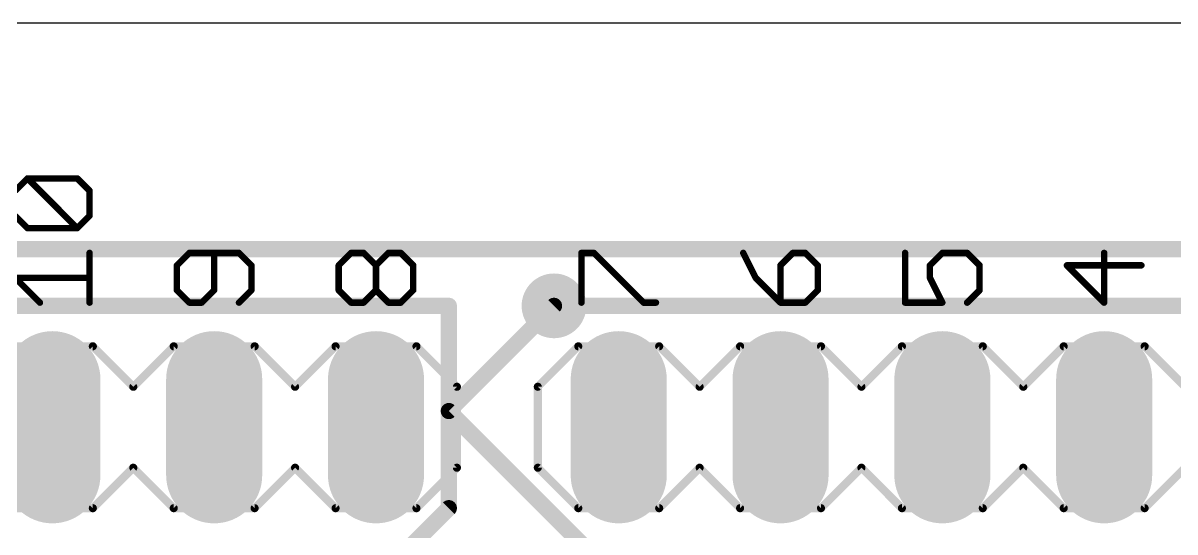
# Model space of a CAD drawing. Extents: x 0 to 99.1, y -1.2 to 60.2.
# Drawn here: x 33.58 to 51.66, y 52.2 to 60.19 of the extents above; entities that cross this region are included whole.
import ezdxf

# ---------------------------------------------------------------- set-up
doc = ezdxf.new("R2010")
doc.units = 0
for name, color, linetype in [('1', 22, 'CONTINUOUS'), ('16', 175, 'CONTINUOUS'), ('17', 82, 'CONTINUOUS'), ('18', 82, 'CONTINUOUS'), ('20', 7, 'CONTINUOUS'), ('21', 253, 'CONTINUOUS')]:
    doc.layers.add(name, color=color, linetype=linetype)

# ---------------------------------------------------------------- blocks, each defined once
blk = doc.blocks.new('RECT')
blk.add_solid([(-0.5, -0.5), (0.5, -0.5), (-0.5, 0.5), (0.5, 0.5)])
blk = doc.blocks.new('LONGP100')
at = {"const_width": 1}
blk.add_lwpolyline([(-0.5, 0), (0.5, 0)], dxfattribs=at)
at = {"const_width": 0.5}
for points in [[(-0.5, 0.25, 1), (-0.5, -0.25)], [(0.5, -0.25, 1), (0.5, 0.25)]]:
    blk.add_lwpolyline(points, format="xyb", dxfattribs=at)
blk = doc.blocks.new('ROUNDV')
at = {"const_width": 0.5}
blk.add_lwpolyline([(0, -0.25, 1), (0, 0.25, 1), (0, -0.25)], format="xyb", dxfattribs=at)

msp = doc.modelspace()

# ---------------------------------------------------------------- linework, layer by layer
at = {"layer": '1', "const_width": 0.254}
for points in [[(25.019, 56.642), (73.787, 56.642)], [(40.259, 54.102), (41.91, 55.753)], [(40.259, 52.578), (40.259, 54.102)], [(34.417, 46.736), (40.259, 52.578)]]:
    msp.add_lwpolyline(points, dxfattribs=at)
at = {"layer": '1', "const_width": 0.127}
for points in [[(41.9549, 55.7081, 1), (41.8651, 55.7979)], [(40.3225, 54.102, 1), (40.1955, 54.102)], [(40.2141, 54.1469, 1), (40.3039, 54.0571)], [(40.1955, 52.578, 1), (40.3225, 52.578)], [(40.3039, 52.5331, 1), (40.2141, 52.6229)]]:
    msp.add_lwpolyline(points, format="xyb", dxfattribs=at)
at = {"layer": '16', "const_width": 0.254}
for points in [[(75.692, 56.642), (15.113, 56.642)], [(25.781, 55.753), (40.259, 55.753)], [(40.259, 55.753), (40.259, 54.102)], [(41.91, 55.753), (66.421, 55.753)], [(40.259, 54.102), (42.418, 51.943)]]:
    msp.add_lwpolyline(points, dxfattribs=at)
at = {"layer": '16', "const_width": 0.127}
for points in [[(40.3225, 55.753, 1), (40.1955, 55.753)], [(40.259, 55.6895, 1), (40.259, 55.8165)], [(41.91, 55.8165, 1), (41.91, 55.6895)], [(40.3039, 54.1469, 1), (40.2141, 54.0571)], [(40.1955, 54.102, 1), (40.3225, 54.102)]]:
    msp.add_lwpolyline(points, format="xyb", dxfattribs=at)
at = {"layer": '20'}
msp.add_line((96.9243, 60.1908), (1.3641, 60.188), dxfattribs=at)
at = {"layer": '21'}
for points, const_width in [([(33.4508, 57.5579), (33.6457, 57.7528)], 0.1016), ([(33.6457, 57.7528), (34.4253, 57.7528)], 0.1016), ([(34.4253, 56.9732), (33.6457, 57.7528)], 0.1016), ([(34.4253, 57.7528), (34.6202, 57.5579)], 0.1016), ([(34.6202, 57.5579), (34.6202, 57.1681)], 0.1016), ([(33.6457, 56.9732), (33.4508, 57.1681)], 0.1016), ([(34.6202, 57.1681), (34.4253, 56.9732)], 0.1016), ([(34.4253, 56.9732), (33.6457, 56.9732)], 0.1016), ([(34.6202, 55.8038), (34.6202, 56.5834)], 0.1016), ([(36.1857, 56.5834), (35.9908, 56.3885)], 0.1016), ([(36.9653, 56.5834), (36.1857, 56.5834)], 0.1016), ([(36.5755, 55.9987), (36.5755, 56.5834)], 0.1016), ([(37.1602, 56.3885), (36.9653, 56.5834)], 0.1016), ([(38.5308, 56.3885), (38.7257, 56.5834)], 0.1016), ([(38.7257, 56.5834), (38.9206, 56.5834)], 0.1016), ([(38.9206, 56.5834), (39.1155, 56.3885)], 0.1016), ([(39.1155, 56.3885), (39.3104, 56.5834)], 0.1016), ([(39.3104, 56.5834), (39.5053, 56.5834)], 0.1016), ([(39.5053, 56.5834), (39.7002, 56.3885)], 0.1016), ([(42.3408, 55.8038), (42.3408, 56.5834)], 0.1016), ([(42.3408, 56.5834), (42.5357, 56.5834)], 0.1016), ([(42.5357, 56.5834), (43.3153, 55.8038)], 0.1016), ([(44.8808, 56.5834), (45.0757, 56.1936)], 0.1016), ([(45.6604, 56.5834), (45.4655, 56.3885)], 0.1016), ([(45.8553, 56.5834), (45.6604, 56.5834)], 0.1016), ([(46.0502, 56.3885), (45.8553, 56.5834)], 0.1016), ([(47.4208, 56.5834), (47.4208, 55.8038)], 0.1016), ([(47.8106, 56.3885), (48.0055, 56.5834)], 0.1016), ([(48.0055, 56.5834), (48.3953, 56.5834)], 0.1016), ([(48.3953, 56.5834), (48.5902, 56.3885)], 0.1016), ([(50.5455, 55.8038), (50.5455, 56.5834)], 0.1016), ([(35.9908, 56.3885), (35.9908, 55.9987)], 0.1016), ([(37.1602, 55.9987), (37.1602, 56.3885)], 0.1016), ([(38.5308, 55.9987), (38.5308, 56.3885)], 0.1016), ([(39.1155, 55.9987), (39.1155, 56.3885)], 0.1016), ([(39.7002, 56.3885), (39.7002, 55.9987)], 0.1016), ([(45.4655, 56.3885), (45.4655, 55.8038)], 0.1016), ([(46.0502, 55.9987), (46.0502, 56.3885)], 0.1016), ([(47.8106, 56.1936), (47.8106, 56.3885)], 0.1016), ([(48.5902, 56.3885), (48.5902, 55.9987)], 0.1016), ([(51.1302, 56.3885), (49.9608, 56.3885)], 0.1016), ([(49.9608, 56.3885), (50.5455, 55.8038)], 0.1016), ([(33.8406, 55.8038), (33.4508, 56.1936)], 0.1016), ([(33.4508, 56.1936), (34.6202, 56.1936)], 0.1016), ([(45.0757, 56.1936), (45.4655, 55.8038)], 0.1016), ([(48.0055, 55.8038), (47.8106, 56.1936)], 0.1016), ([(35.9908, 55.9987), (36.1857, 55.8038)], 0.1016), ([(36.3806, 55.8038), (36.5755, 55.9987)], 0.1016), ([(36.9653, 55.8038), (37.1602, 55.9987)], 0.1016), ([(38.7257, 55.8038), (38.5308, 55.9987)], 0.1016), ([(39.1155, 55.9987), (38.9206, 55.8038)], 0.1016), ([(39.3104, 55.8038), (39.1155, 55.9987)], 0.1016), ([(39.7002, 55.9987), (39.5053, 55.8038)], 0.1016), ([(45.8553, 55.8038), (46.0502, 55.9987)], 0.1016), ([(48.5902, 55.9987), (48.3953, 55.8038)], 0.1016), ([(36.1857, 55.8038), (36.3806, 55.8038)], 0.1016), ([(38.9206, 55.8038), (38.7257, 55.8038)], 0.1016), ([(39.5053, 55.8038), (39.3104, 55.8038)], 0.1016), ([(43.3153, 55.8038), (43.5102, 55.8038)], 0.1016), ([(45.4655, 55.8038), (45.8553, 55.8038)], 0.1016), ([(47.4208, 55.8038), (48.0055, 55.8038)], 0.1016), ([(33.401, 55.118), (34.671, 55.118)], 0.127), ([(34.671, 55.118), (35.306, 54.483)], 0.127), ([(35.306, 54.483), (35.941, 55.118)], 0.127), ([(35.941, 55.118), (37.211, 55.118)], 0.127), ([(37.211, 55.118), (37.846, 54.483)], 0.127), ([(37.846, 54.483), (38.481, 55.118)], 0.127), ([(38.481, 55.118), (39.751, 55.118)], 0.127), ([(39.751, 55.118), (40.386, 54.483)], 0.127), ([(41.656, 54.483), (42.291, 55.118)], 0.127), ([(42.291, 55.118), (43.561, 55.118)], 0.127), ([(43.561, 55.118), (44.196, 54.483)], 0.127), ([(44.196, 54.483), (44.831, 55.118)], 0.127), ([(44.831, 55.118), (46.101, 55.118)], 0.127), ([(46.101, 55.118), (46.736, 54.483)], 0.127), ([(46.736, 54.483), (47.371, 55.118)], 0.127), ([(47.371, 55.118), (48.641, 55.118)], 0.127), ([(48.641, 55.118), (49.276, 54.483)], 0.127), ([(49.276, 54.483), (49.911, 55.118)], 0.127), ([(49.911, 55.118), (51.181, 55.118)], 0.127), ([(51.181, 55.118), (51.816, 54.483)], 0.127), ([(40.386, 54.483), (40.386, 53.213)], 0.127), ([(41.656, 53.213), (41.656, 54.483)], 0.127), ([(35.306, 53.213), (34.671, 52.578)], 0.127), ([(35.941, 52.578), (35.306, 53.213)], 0.127), ([(37.846, 53.213), (37.211, 52.578)], 0.127), ([(38.481, 52.578), (37.846, 53.213)], 0.127), ([(40.386, 53.213), (39.751, 52.578)], 0.127), ([(42.291, 52.578), (41.656, 53.213)], 0.127), ([(44.196, 53.213), (43.561, 52.578)], 0.127), ([(44.831, 52.578), (44.196, 53.213)], 0.127), ([(46.736, 53.213), (46.101, 52.578)], 0.127), ([(47.371, 52.578), (46.736, 53.213)], 0.127), ([(49.276, 53.213), (48.641, 52.578)], 0.127), ([(49.911, 52.578), (49.276, 53.213)], 0.127), ([(51.816, 53.213), (51.181, 52.578)], 0.127), ([(34.671, 52.578), (33.401, 52.578)], 0.127), ([(37.211, 52.578), (35.941, 52.578)], 0.127), ([(39.751, 52.578), (38.481, 52.578)], 0.127), ([(43.561, 52.578), (42.291, 52.578)], 0.127), ([(46.101, 52.578), (44.831, 52.578)], 0.127), ([(48.641, 52.578), (47.371, 52.578)], 0.127), ([(51.181, 52.578), (49.911, 52.578)], 0.127)]:
    msp.add_lwpolyline(points, dxfattribs=dict(at, const_width=const_width))
for points, const_width in [([(33.6637, 57.7708, 1), (33.6277, 57.7348)], 0.0508), ([(33.6457, 57.7782, 1), (33.6457, 57.7274)], 0.0508), ([(33.6637, 57.7348, 1), (33.6277, 57.7708)], 0.0508), ([(34.4433, 57.7708, 1), (34.4073, 57.7348)], 0.0508), ([(34.4253, 57.7274, 1), (34.4253, 57.7782)], 0.0508), ([(34.6456, 57.5579, 1), (34.5948, 57.5579)], 0.0508), ([(34.6022, 57.5399, 1), (34.6382, 57.5759)], 0.0508), ([(34.5948, 57.1681, 1), (34.6456, 57.1681)], 0.0508), ([(34.6382, 57.1501, 1), (34.6022, 57.1861)], 0.0508), ([(33.6457, 56.9986, 1), (33.6457, 56.9478)], 0.0508), ([(33.6277, 56.9552, 1), (33.6637, 56.9912)], 0.0508), ([(34.4073, 56.9912, 1), (34.4433, 56.9552)], 0.0508), ([(34.4073, 56.9552, 1), (34.4433, 56.9912)], 0.0508), ([(34.4253, 56.9478, 1), (34.4253, 56.9986)], 0.0508), ([(34.6456, 56.5834, 1), (34.5948, 56.5834)], 0.0508), ([(36.1857, 56.6088, 1), (36.1857, 56.558)], 0.0508), ([(36.2037, 56.5654, 1), (36.1677, 56.6014)], 0.0508), ([(36.6009, 56.5834, 1), (36.5501, 56.5834)], 0.0508), ([(36.9833, 56.6014, 1), (36.9473, 56.5654)], 0.0508), ([(36.9653, 56.558, 1), (36.9653, 56.6088)], 0.0508), ([(38.7257, 56.6088, 1), (38.7257, 56.558)], 0.0508), ([(38.7437, 56.5654, 1), (38.7077, 56.6014)], 0.0508), ([(38.9386, 56.6014, 1), (38.9026, 56.5654)], 0.0508), ([(38.9206, 56.558, 1), (38.9206, 56.6088)], 0.0508), ([(39.3104, 56.6088, 1), (39.3104, 56.558)], 0.0508), ([(39.3284, 56.5654, 1), (39.2924, 56.6014)], 0.0508), ([(39.5233, 56.6014, 1), (39.4873, 56.5654)], 0.0508), ([(39.5053, 56.558, 1), (39.5053, 56.6088)], 0.0508), ([(42.3662, 56.5834, 1), (42.3154, 56.5834)], 0.0508), ([(42.3408, 56.6088, 1), (42.3408, 56.558)], 0.0508), ([(42.5537, 56.6014, 1), (42.5177, 56.5654)], 0.0508), ([(42.5357, 56.558, 1), (42.5357, 56.6088)], 0.0508), ([(44.9035, 56.5948, 1), (44.8581, 56.572)], 0.0508), ([(45.6604, 56.6088, 1), (45.6604, 56.558)], 0.0508), ([(45.6784, 56.5654, 1), (45.6424, 56.6014)], 0.0508), ([(45.8733, 56.6014, 1), (45.8373, 56.5654)], 0.0508), ([(45.8553, 56.558, 1), (45.8553, 56.6088)], 0.0508), ([(47.4462, 56.5834, 1), (47.3954, 56.5834)], 0.0508), ([(48.0055, 56.6088, 1), (48.0055, 56.558)], 0.0508), ([(48.0235, 56.5654, 1), (47.9875, 56.6014)], 0.0508), ([(48.4133, 56.6014, 1), (48.3773, 56.5654)], 0.0508), ([(48.3953, 56.558, 1), (48.3953, 56.6088)], 0.0508), ([(50.5709, 56.5834, 1), (50.5201, 56.5834)], 0.0508), ([(35.9728, 56.4065, 1), (36.0088, 56.3705)], 0.0508), ([(36.0162, 56.3885, 1), (35.9654, 56.3885)], 0.0508), ([(37.1856, 56.3885, 1), (37.1348, 56.3885)], 0.0508), ([(37.1422, 56.3705, 1), (37.1782, 56.4065)], 0.0508), ([(38.5128, 56.4065, 1), (38.5488, 56.3705)], 0.0508), ([(38.5562, 56.3885, 1), (38.5054, 56.3885)], 0.0508), ([(39.0975, 56.4065, 1), (39.1335, 56.3705)], 0.0508), ([(39.1409, 56.3885, 1), (39.0901, 56.3885)], 0.0508), ([(39.0975, 56.3705, 1), (39.1335, 56.4065)], 0.0508), ([(39.7256, 56.3885, 1), (39.6748, 56.3885)], 0.0508), ([(39.6822, 56.3705, 1), (39.7182, 56.4065)], 0.0508), ([(45.4475, 56.4065, 1), (45.4835, 56.3705)], 0.0508), ([(45.4909, 56.3885, 1), (45.4401, 56.3885)], 0.0508), ([(46.0756, 56.3885, 1), (46.0248, 56.3885)], 0.0508), ([(46.0322, 56.3705, 1), (46.0682, 56.4065)], 0.0508), ([(47.7926, 56.4065, 1), (47.8286, 56.3705)], 0.0508), ([(47.836, 56.3885, 1), (47.7852, 56.3885)], 0.0508), ([(48.6156, 56.3885, 1), (48.5648, 56.3885)], 0.0508), ([(48.5722, 56.3705, 1), (48.6082, 56.4065)], 0.0508), ([(49.9788, 56.4065, 1), (49.9428, 56.3705)], 0.0508), ([(49.9608, 56.4139, 1), (49.9608, 56.3631)], 0.0508), ([(51.1302, 56.3631, 1), (51.1302, 56.4139)], 0.0508), ([(34.6202, 56.1682, 1), (34.6202, 56.219)], 0.0508), ([(45.0937, 56.2116, 1), (45.0577, 56.1756)], 0.0508), ([(47.8333, 56.205, 1), (47.7879, 56.1822)], 0.0508), ([(45.053, 56.1822, 1), (45.0984, 56.205)], 0.0508), ([(47.7852, 56.1936, 1), (47.836, 56.1936)], 0.0508), ([(36.0088, 56.0167, 1), (35.9728, 55.9807)], 0.0508), ([(35.9654, 55.9987, 1), (36.0162, 55.9987)], 0.0508), ([(36.5501, 55.9987, 1), (36.6009, 55.9987)], 0.0508), ([(36.5935, 55.9807, 1), (36.5575, 56.0167)], 0.0508), ([(37.1348, 55.9987, 1), (37.1856, 55.9987)], 0.0508), ([(37.1782, 55.9807, 1), (37.1422, 56.0167)], 0.0508), ([(38.5488, 56.0167, 1), (38.5128, 55.9807)], 0.0508), ([(38.5054, 55.9987, 1), (38.5562, 55.9987)], 0.0508), ([(39.1335, 56.0167, 1), (39.0975, 55.9807)], 0.0508), ([(39.0901, 55.9987, 1), (39.1409, 55.9987)], 0.0508), ([(39.1335, 55.9807, 1), (39.0975, 56.0167)], 0.0508), ([(39.6748, 55.9987, 1), (39.7256, 55.9987)], 0.0508), ([(39.7182, 55.9807, 1), (39.6822, 56.0167)], 0.0508), ([(46.0248, 55.9987, 1), (46.0756, 55.9987)], 0.0508), ([(46.0682, 55.9807, 1), (46.0322, 56.0167)], 0.0508), ([(48.5648, 55.9987, 1), (48.6156, 55.9987)], 0.0508), ([(48.6082, 55.9807, 1), (48.5722, 56.0167)], 0.0508), ([(33.8226, 55.7858, 1), (33.8586, 55.8218)], 0.0508), ([(34.5948, 55.8038, 1), (34.6456, 55.8038)], 0.0508), ([(36.1857, 55.8292, 1), (36.1857, 55.7784)], 0.0508), ([(36.1677, 55.7858, 1), (36.2037, 55.8218)], 0.0508), ([(36.3626, 55.8218, 1), (36.3986, 55.7858)], 0.0508), ([(36.3806, 55.7784, 1), (36.3806, 55.8292)], 0.0508), ([(36.9473, 55.8218, 1), (36.9833, 55.7858)], 0.0508), ([(38.7257, 55.8292, 1), (38.7257, 55.7784)], 0.0508), ([(38.7077, 55.7858, 1), (38.7437, 55.8218)], 0.0508), ([(38.9026, 55.8218, 1), (38.9386, 55.7858)], 0.0508), ([(38.9206, 55.7784, 1), (38.9206, 55.8292)], 0.0508), ([(39.3104, 55.8292, 1), (39.3104, 55.7784)], 0.0508), ([(39.2924, 55.7858, 1), (39.3284, 55.8218)], 0.0508), ([(39.4873, 55.8218, 1), (39.5233, 55.7858)], 0.0508), ([(39.5053, 55.7784, 1), (39.5053, 55.8292)], 0.0508), ([(42.3154, 55.8038, 1), (42.3662, 55.8038)], 0.0508), ([(43.3153, 55.8292, 1), (43.3153, 55.7784)], 0.0508), ([(43.2973, 55.7858, 1), (43.3333, 55.8218)], 0.0508), ([(43.5102, 55.7784, 1), (43.5102, 55.8292)], 0.0508), ([(45.4655, 55.8292, 1), (45.4655, 55.7784)], 0.0508), ([(45.4401, 55.8038, 1), (45.4909, 55.8038)], 0.0508), ([(45.4475, 55.7858, 1), (45.4835, 55.8218)], 0.0508), ([(45.8373, 55.8218, 1), (45.8733, 55.7858)], 0.0508), ([(45.8553, 55.7784, 1), (45.8553, 55.8292)], 0.0508), ([(47.4208, 55.8292, 1), (47.4208, 55.7784)], 0.0508), ([(47.3954, 55.8038, 1), (47.4462, 55.8038)], 0.0508), ([(47.9828, 55.7924, 1), (48.0282, 55.8152)], 0.0508), ([(48.0055, 55.7784, 1), (48.0055, 55.8292)], 0.0508), ([(48.3773, 55.8218, 1), (48.4133, 55.7858)], 0.0508), ([(50.5201, 55.8038, 1), (50.5709, 55.8038)], 0.0508), ([(50.5275, 55.7858, 1), (50.5635, 55.8218)], 0.0508), ([(34.6935, 55.1405, 1), (34.6485, 55.0955)], 0.0635), ([(34.671, 55.0862, 1), (34.671, 55.1498)], 0.0635), ([(35.941, 55.1498, 1), (35.941, 55.0862)], 0.0635), ([(35.9635, 55.0955, 1), (35.9185, 55.1405)], 0.0635), ([(37.2335, 55.1405, 1), (37.1885, 55.0955)], 0.0635), ([(37.211, 55.0862, 1), (37.211, 55.1498)], 0.0635), ([(38.481, 55.1498, 1), (38.481, 55.0862)], 0.0635), ([(38.5035, 55.0955, 1), (38.4585, 55.1405)], 0.0635), ([(39.7735, 55.1405, 1), (39.7285, 55.0955)], 0.0635), ([(39.751, 55.0862, 1), (39.751, 55.1498)], 0.0635), ([(42.291, 55.1498, 1), (42.291, 55.0862)], 0.0635), ([(42.3135, 55.0955, 1), (42.2685, 55.1405)], 0.0635), ([(43.5835, 55.1405, 1), (43.5385, 55.0955)], 0.0635), ([(43.561, 55.0862, 1), (43.561, 55.1498)], 0.0635), ([(44.831, 55.1498, 1), (44.831, 55.0862)], 0.0635), ([(44.8535, 55.0955, 1), (44.8085, 55.1405)], 0.0635), ([(46.1235, 55.1405, 1), (46.0785, 55.0955)], 0.0635), ([(46.101, 55.0862, 1), (46.101, 55.1498)], 0.0635), ([(47.371, 55.1498, 1), (47.371, 55.0862)], 0.0635), ([(47.3935, 55.0955, 1), (47.3485, 55.1405)], 0.0635), ([(48.6635, 55.1405, 1), (48.6185, 55.0955)], 0.0635), ([(48.641, 55.0862, 1), (48.641, 55.1498)], 0.0635), ([(49.911, 55.1498, 1), (49.911, 55.0862)], 0.0635), ([(49.9335, 55.0955, 1), (49.8885, 55.1405)], 0.0635), ([(51.2035, 55.1405, 1), (51.1585, 55.0955)], 0.0635), ([(51.181, 55.0862, 1), (51.181, 55.1498)], 0.0635), ([(35.2835, 54.5055, 1), (35.3285, 54.4605)], 0.0635), ([(35.2835, 54.4605, 1), (35.3285, 54.5055)], 0.0635), ([(37.8235, 54.5055, 1), (37.8685, 54.4605)], 0.0635), ([(37.8235, 54.4605, 1), (37.8685, 54.5055)], 0.0635), ([(40.4178, 54.483, 1), (40.3543, 54.483)], 0.0635), ([(40.3635, 54.4605, 1), (40.4085, 54.5055)], 0.0635), ([(41.6878, 54.483, 1), (41.6242, 54.483)], 0.0635), ([(41.6335, 54.5055, 1), (41.6785, 54.4605)], 0.0635), ([(44.1735, 54.5055, 1), (44.2185, 54.4605)], 0.0635), ([(44.1735, 54.4605, 1), (44.2185, 54.5055)], 0.0635), ([(46.7135, 54.5055, 1), (46.7585, 54.4605)], 0.0635), ([(46.7135, 54.4605, 1), (46.7585, 54.5055)], 0.0635), ([(49.2535, 54.5055, 1), (49.2985, 54.4605)], 0.0635), ([(49.2535, 54.4605, 1), (49.2985, 54.5055)], 0.0635), ([(35.3285, 53.2355, 1), (35.2835, 53.1905)], 0.0635), ([(35.3285, 53.1905, 1), (35.2835, 53.2355)], 0.0635), ([(37.8685, 53.2355, 1), (37.8235, 53.1905)], 0.0635), ([(37.8685, 53.1905, 1), (37.8235, 53.2355)], 0.0635), ([(40.3543, 53.213, 1), (40.4178, 53.213)], 0.0635), ([(40.4085, 53.1905, 1), (40.3635, 53.2355)], 0.0635), ([(41.6785, 53.2355, 1), (41.6335, 53.1905)], 0.0635), ([(41.6242, 53.213, 1), (41.6878, 53.213)], 0.0635), ([(44.2185, 53.2355, 1), (44.1735, 53.1905)], 0.0635), ([(44.2185, 53.1905, 1), (44.1735, 53.2355)], 0.0635), ([(46.7585, 53.2355, 1), (46.7135, 53.1905)], 0.0635), ([(46.7585, 53.1905, 1), (46.7135, 53.2355)], 0.0635), ([(49.2985, 53.2355, 1), (49.2535, 53.1905)], 0.0635), ([(49.2985, 53.1905, 1), (49.2535, 53.2355)], 0.0635), ([(34.6485, 52.6005, 1), (34.6935, 52.5555)], 0.0635), ([(34.671, 52.5463, 1), (34.671, 52.6098)], 0.0635), ([(35.941, 52.6098, 1), (35.941, 52.5463)], 0.0635), ([(35.9185, 52.5555, 1), (35.9635, 52.6005)], 0.0635), ([(37.1885, 52.6005, 1), (37.2335, 52.5555)], 0.0635), ([(37.211, 52.5463, 1), (37.211, 52.6098)], 0.0635), ([(38.481, 52.6098, 1), (38.481, 52.5463)], 0.0635), ([(38.4585, 52.5555, 1), (38.5035, 52.6005)], 0.0635), ([(39.7285, 52.6005, 1), (39.7735, 52.5555)], 0.0635), ([(39.751, 52.5463, 1), (39.751, 52.6098)], 0.0635), ([(42.291, 52.6098, 1), (42.291, 52.5463)], 0.0635), ([(42.2685, 52.5555, 1), (42.3135, 52.6005)], 0.0635), ([(43.5385, 52.6005, 1), (43.5835, 52.5555)], 0.0635), ([(43.561, 52.5463, 1), (43.561, 52.6098)], 0.0635), ([(44.831, 52.6098, 1), (44.831, 52.5463)], 0.0635), ([(44.8085, 52.5555, 1), (44.8535, 52.6005)], 0.0635), ([(46.0785, 52.6005, 1), (46.1235, 52.5555)], 0.0635), ([(46.101, 52.5463, 1), (46.101, 52.6098)], 0.0635), ([(47.371, 52.6098, 1), (47.371, 52.5463)], 0.0635), ([(47.3485, 52.5555, 1), (47.3935, 52.6005)], 0.0635), ([(48.6185, 52.6005, 1), (48.6635, 52.5555)], 0.0635), ([(48.641, 52.5463, 1), (48.641, 52.6098)], 0.0635), ([(49.911, 52.6098, 1), (49.911, 52.5463)], 0.0635), ([(49.8885, 52.5555, 1), (49.9335, 52.6005)], 0.0635), ([(51.1585, 52.6005, 1), (51.2035, 52.5555)], 0.0635), ([(51.181, 52.5463, 1), (51.181, 52.6098)], 0.0635)]:
    msp.add_lwpolyline(points, format="xyb", dxfattribs=dict(at, const_width=const_width))

# ---------------------------------------------------------------- block references
at = {"layer": '17', "xscale": 1.508, "yscale": 1.508, "rotation": 90}
for p in [(34.036, 53.848), (34.036, 53.848), (36.576, 53.848), (36.576, 53.848), (39.116, 53.848), (39.116, 53.848), (42.926, 53.848), (42.926, 53.848), (45.466, 53.848), (45.466, 53.848), (48.006, 53.848), (48.006, 53.848), (50.546, 53.848), (50.546, 53.848)]:
    msp.add_blockref('LONGP100', p, dxfattribs=at)
at = {"layer": '18', "xscale": 1.016, "yscale": 1.016}
msp.add_blockref('ROUNDV', (41.91, 55.753), dxfattribs=at)
msp.add_blockref('ROUNDV', (41.91, 55.753), dxfattribs=at)
at = {"layer": '21', "xscale": 0.508, "yscale": 0.508}
for p in [(34.036, 53.848), (36.576, 53.848), (39.116, 53.848), (42.926, 53.848), (45.466, 53.848), (48.006, 53.848), (50.546, 53.848)]:
    msp.add_blockref('RECT', p, dxfattribs=at)

doc.saveas('drawing.dxf')
